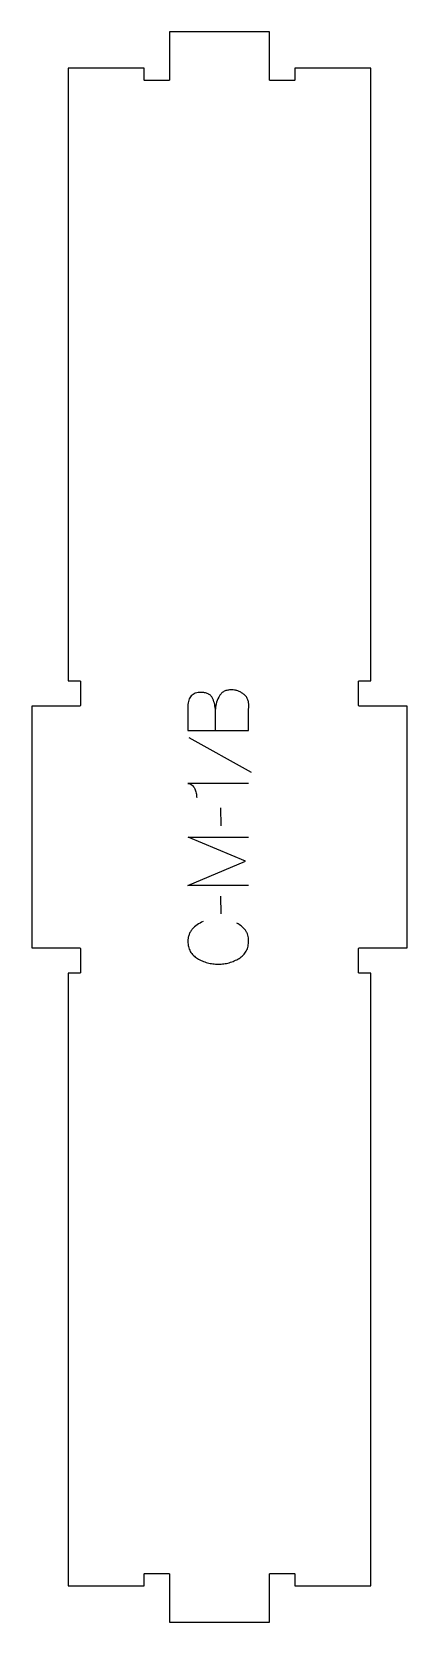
# Model space of a CAD drawing. Extents: x 0 to 186, y 0 to 786.
import ezdxf

# ---------------------------------------------------------------- set-up
doc = ezdxf.new("R2010")
doc.units = 0
doc.layers.add('1_ANYTOOL_1MMDEEP_LABELS_S', color=2, linetype='CONTINUOUS')
doc.layers.add('4_ANYTOOL_CUTTHROUGH_OUTSI', color=5, linetype='CONTINUOUS')

msp = doc.modelspace()

# ---------------------------------------------------------------- linework, layer by layer
at = {"layer": '1_ANYTOOL_1MMDEEP_LABELS_S'}
for p, q in [((77.621429, 437), (108.392857, 419.814286)), ((93.264286, 402.157143), (93.35, 393.371429)), ((93.264286, 358.657143), (93.35, 349.871429))]:
    msp.add_line(p, q, dxfattribs=at)
for points in [[(77.15, 440.428571), (107.15, 440.428571), (107.15, 450.114286), (107.235714, 452.642857, 0.048381), (107.131799, 454.321751, 0.066146), (106.651786, 455.926786, 0.067079), (105.803115, 457.290549, 0.057042), (104.642857, 458.407143, 0.037099), (103.271616, 459.301814, 0.042913), (101.776786, 459.966071, 0.043052), (100.221138, 460.357232, 0.040094), (98.621429, 460.485714, 0.045096), (96.824812, 460.323343, 0.070597), (95.123214, 459.757143, 0.073303), (93.794176, 458.831165, 0.067093), (92.771429, 457.571429, 0.063103), (91.346483, 454.396919, 0.053716), (90.692857, 450.971429)], [(90.821429, 440.428571), (90.692857, 450.971429, 0.046847), (90.216409, 453.920131, 0.060102), (89.128571, 456.692857, 0.086388), (88.258445, 457.799559, 0.076384), (87.076786, 458.573214, 0.070405), (85.389036, 459.070683, 0.036531), (83.621429, 459.2, 0.031885), (82.186171, 459.108379, 0.051083), (80.790179, 458.782143, 0.053001), (79.70362, 458.273856, 0.064647), (78.767857, 457.528571, 0.064346), (78.042292, 456.55528, 0.050037), (77.554464, 455.439286, 0.048317), (77.238182, 453.994729, 0.029756), (77.15, 452.514286), (77.15, 440.428571)], [(107.15, 414.285714), (77.107143, 414.285714, -0.057478), (78.20011, 414.021691, -0.075801), (79.180357, 413.482143, -0.075474), (79.964232, 412.66669, -0.055107), (80.514286, 411.671429, -0.039607), (81.213797, 409.529188, -0.05918), (81.478571, 407.3)], [(84.65, 346.014286, 0.059291), (81.720583, 344.478125, 0.066881), (79.271429, 342.264286, 0.04529), (78.347551, 340.9473, 0.046757), (77.680357, 339.483929, 0.04633), (77.276026, 337.844016, 0.037303), (77.15, 336.157143, 0.054828), (77.425585, 333.651502, 0.073548), (78.323214, 331.308929, 0.073729), (79.851447, 329.339607, 0.056205), (81.842857, 327.821429, 0.033355), (84.232733, 326.600259, 0.034965), (86.766071, 325.716071, 0.034911), (89.434078, 325.186044, 0.031589), (92.15, 325.014286, 0.032085), (94.866629, 325.188789, 0.035383), (97.533929, 325.726786, 0.035431), (100.069086, 326.625274, 0.033598), (102.457143, 327.864286, 0.058628), (104.458028, 329.426487, 0.073381), (105.976786, 331.448214, 0.072539), (106.87784, 333.894187, 0.05208), (107.15, 336.5, 0.033243), (107.054064, 337.941375, 0.042283), (106.742857, 339.35, 0.042766), (106.235768, 340.592697, 0.044269), (105.521429, 341.728571, 0.055485), (103.606528, 343.740366, 0.045948), (101.321429, 345.328571)]]:
    msp.add_lwpolyline(points, format="xyb", dxfattribs=at)
msp.add_lwpolyline([(107.15, 363.8), (77.15, 363.8), (105.521429, 375.8), (77.278571, 387.8), (107.15, 387.8)], dxfattribs=at)
at = {"layer": '4_ANYTOOL_CUTTHROUGH_OUTSI'}
msp.add_lwpolyline([(167.5, 18), (167.5, 320.5), (161.75, 320.5, -0.414214), (161.5, 320.75), (161.5, 332.75, -0.414214), (161.75, 333), (185.5, 333), (185.5, 452.5), (161.75, 452.5, -0.414214), (161.5, 452.75), (161.5, 464.75, -0.414214), (161.75, 465), (167.5, 465), (167.5, 767.5), (130, 767.5), (130, 761.75, -0.414214), (129.75, 761.5), (117.75, 761.5, -0.414214), (117.5, 761.75), (117.5, 785.5), (68, 785.5), (68, 761.75, -0.414214), (67.75, 761.5), (55.75, 761.5, -0.414214), (55.5, 761.75), (55.5, 767.5), (18, 767.5), (18, 465), (23.75, 465, -0.414214), (24, 464.75), (24, 452.75, -0.414214), (23.75, 452.5), (0, 452.5), (0, 333), (23.75, 333, -0.414214), (24, 332.75), (24, 320.75, -0.414214), (23.75, 320.5), (18, 320.5), (18, 18), (55.5, 18), (55.5, 23.75, -0.414214), (55.75, 24), (67.75, 24, -0.414214), (68, 23.75), (68, 0), (117.5, 0), (117.5, 23.75, -0.414214), (117.75, 24), (129.75, 24, -0.414214), (130, 23.75), (130, 18)], format="xyb", close=True, dxfattribs=at)

doc.saveas('drawing.dxf')
